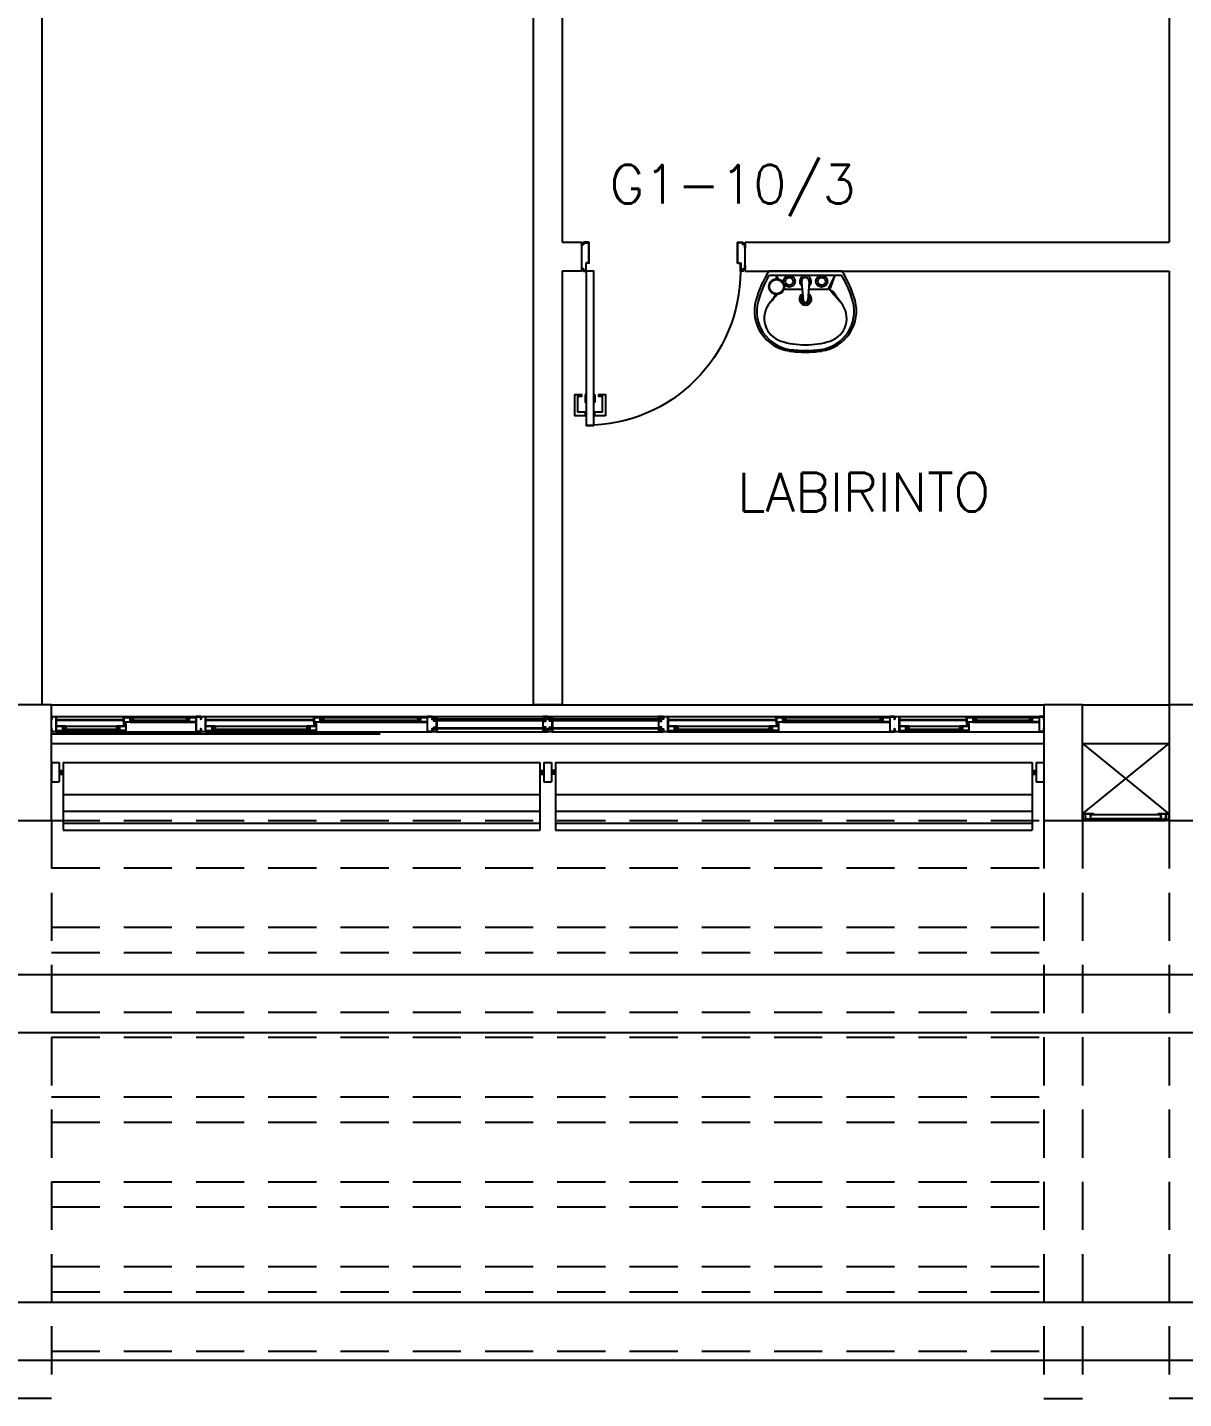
# Model space of a CAD drawing. Header units: millimetres. Extents: x 2801 to 3319, y 1187 to 1422.
# Drawn here: x 3052.25 to 3058.25, y 1310.75 to 1317.86 of the extents above; entities that cross this region are included whole.
import ezdxf

# ---------------------------------------------------------------- set-up
doc = ezdxf.new("R2010")
doc.units = ezdxf.units.MM
doc.linetypes.add('HIDDEN', pattern=[0.375, 0.25, -0.125])
for name, color, linetype in [('AR- ALV1', 235, 'Continuous'), ('AR-ALV', 2, 'Continuous'), ('AR-BRISES', 1, 'Continuous'), ('AR-CALÇADA', 1, 'Continuous'), ('AR-ESQ', 1, 'Continuous'), ('AR-ESTC', 3, 'Continuous'), ('AR-LOUÇAS', 1, 'Continuous'), ('AR-PEITORIL', 1, 'Continuous'), ('AR-PERGOLAPROJ', 1, 'HIDDEN'), ('ar-podotactil', 1, 'Continuous'), ('AR-PORTA', 1, 'Continuous'), ('AR-SHAFT', 1, 'Continuous'), ('BR-LINHAS', 1, 'Continuous'), ('BR-MONTANTE', 242, 'Continuous'), ('BR-PAINEL', 1, 'Continuous'), ('BR-SUPORTE', 1, 'Continuous'), ('DT-ESQ-BAGUETE-C', 2, 'Continuous'), ('DT-ESQ-BAGUETE-V', 1, 'Continuous'), ('DT-ESQ-CHAPA DOBRADA-V', 1, 'Continuous'), ('DT-ESQ-MARCO-V', 1, 'Continuous'), ('DT-ESQ-PERFIL CADEIRA-C', 2, 'Continuous'), ('DT-ESQ-PERFIL CADEIRA-V', 1, 'Continuous'), ('DT-ESQ-PERFIL U SIMPLES-C', 2, 'Continuous'), ('DT-ESQ-PERFIL U-C', 2, 'Continuous'), ('DT-ESQ-PERFIL U-V', 1, 'Continuous'), ('DT-ESQ-VENEZIANA-C', 2, 'Continuous'), ('DT-ESQ-VENEZIANA-V', 2, 'Continuous'), ('DT-ESQ-VIDRO-C', 2, 'Continuous'), ('DT-ESQ-VIDRO-V', 2, 'Continuous'), ('ENDEREÇO', 2, 'Continuous'), ('maçaneta', 1, 'Continuous'), ('mov', 1, 'Continuous'), ('PG-PROJ', 1, 'HIDDEN'), ('PM-PERFIL U-C', 2, 'Continuous'), ('pm1', 2, 'Continuous'), ('TEXTO', 2, 'Continuous'), ('WC1', 1, 'Continuous'), ('WC2', 1, 'Continuous'), ('WC3', 1, 'Continuous')]:
    doc.layers.add(name, color=color, linetype=linetype)
doc.styles.add('UNB-100', font='simplex.shx', dxfattribs={"height": 0.2})
doc.styles.add('UNB1-100', font='simplex.shx', dxfattribs={"height": 0.2})

# ---------------------------------------------------------------- blocks, each defined once
blk = doc.blocks.new('LVTR-01P')
at = {"layer": 'WC1'}
for centre, radius, start, end in [((0.2424, -0.2861), 0.5176, 146.45009, 164.88853), ((-0.2424, -0.2861), 0.5176, 15.11147, 33.54991), ((-0.0544, -0.2059), 0.2102, 164.88853, 261.87462), ((0.0544, -0.2059), 0.2102, 278.12538, 15.11147), ((0, 0.175), 0.595, 261.87462, 270), ((0, 0.175), 0.595, 270, 278.12538)]:
    blk.add_arc(centre, radius, start, end, dxfattribs=at)
at = {"layer": 'WC2'}
for p, q in [((0.189, 0), (-0.189, 0)), ((-0.1869, -0.02), (0.1869, -0.02)), ((-0.0199, -0.0561), (-0.0119, -0.1511)), ((0.0195, -0.0561), (0.0115, -0.1511)), ((-0.112, -0.0924), (-0.0168, -0.0924)), ((0.0165, -0.0924), (0.1161, -0.0924))]:
    blk.add_line(p, q, dxfattribs=at)
for centre, radius in [((-0.15, -0.08), 0.04), ((-0.084, -0.0525), 0.02), ((0.084, -0.0525), 0.02)]:
    blk.add_circle(centre, radius, dxfattribs=at)
for centre, radius, start, end in [((-0.0002, -0.0527), 0.02, 350.37518, 189.62482), ((4.9199, -4.5336), 6.7189, 138.93408, 139.44029), ((0.1161, -0.105), 0.0126, 41.32768, 90), ((-4.9199, -4.5336), 6.7189, 40.55971, 41.32768), ((-0.0909, -0.2449), 0.1233, 139.44029, 252.413), ((-0.0002, -0.1501), 0.0118, 184.81241, 355.18759), ((0.0909, -0.2449), 0.1233, 287.587, 40.55971), ((0, 0.042), 0.4242, 252.413, 270), ((0, 0.042), 0.4242, 270, 287.587)]:
    blk.add_arc(centre, radius, start, end, dxfattribs=at)
at = {"layer": 'WC3'}
for p, q in [((-0.152, -0.02), (-0.152, -0.0401)), ((-0.148, -0.02), (-0.148, -0.0401)), ((-0.148, -0.0276), (-0.1415, -0.0409)), ((-0.148, -0.0335), (-0.1456, -0.0402)), ((0.1518, -0.02), (0.1161, -0.0924)), ((0.1528, -0.02), (0.1256, -0.0967))]:
    blk.add_line(p, q, dxfattribs=at)
for centre, radius in [((-0.15, -0.08), 0.037), ((-0.084, -0.0525), 0.03), ((0.084, -0.0525), 0.03)]:
    blk.add_circle(centre, radius, dxfattribs=at)
for centre, radius, start, end in [((0.2424, -0.2861), 0.505, 148.20722, 165.28172), ((0, -0.0525), 0.03, 308.80431, 231.19569), ((-0.2424, -0.2861), 0.505, 14.71828, 31.79278), ((5.2813, -4.0721), 6.7189, 143.96959, 144.44029), ((0, -0.1449), 0.0315, 117.94879, 62.76724), ((0, -0.1449), 0.021, 130.92554, 50.29094), ((0.1319, -0.1152), 0.0137, 36.16525, 98.27106), ((-5.2813, -4.0721), 6.7189, 35.55971, 36.16525), ((-0.0531, -0.2084), 0.1995, 165.28172, 262.11494), ((0.0531, -0.2084), 0.1995, 277.88506, 14.71828), ((0, 0.175), 0.5866, 262.11494, 270), ((0, 0.175), 0.5866, 270, 277.88506)]:
    blk.add_arc(centre, radius, start, end, dxfattribs=at)
blk = doc.blocks.new('EF31-P')
at = {"layer": 'DT-ESQ-BAGUETE-C', "ltscale": 0.1}
for points in [[(0.4225, -0.08), (0.409, -0.08), (0.409, -0.0785), (0.422, -0.0785, 0.414214), (0.4225, -0.078), (0.4225, -0.067, 0.414214), (0.422, -0.0665), (0.409, -0.0665), (0.409, -0.065), (0.4225, -0.065, -0.414214), (0.424, -0.0665), (0.424, -0.0785, -0.414214)], [(0.7015, -0.08), (0.715, -0.08), (0.715, -0.0785), (0.702, -0.0785, -0.414214), (0.7015, -0.078), (0.7015, -0.067, -0.414214), (0.702, -0.0665), (0.715, -0.0665), (0.715, -0.065), (0.7015, -0.065, 0.414214), (0.7, -0.0665), (0.7, -0.0785, 0.414214)], [(1.41, -0.08), (1.3965, -0.08), (1.3965, -0.0785), (1.4095, -0.0785, 0.414214), (1.41, -0.078), (1.41, -0.067, 0.414214), (1.4095, -0.0665), (1.3965, -0.0665), (1.3965, -0.065), (1.41, -0.065, -0.414214), (1.4115, -0.0665), (1.4115, -0.0785, -0.414214)], [(1.9015, -0.08), (1.915, -0.08), (1.915, -0.0785), (1.902, -0.0785, -0.414214), (1.9015, -0.078), (1.9015, -0.067, -0.414214), (1.902, -0.0665), (1.915, -0.0665), (1.915, -0.065), (1.9015, -0.065, 0.414214), (1.9, -0.0665), (1.9, -0.0785, 0.414214)], [(3.81, -0.08), (3.7965, -0.08), (3.7965, -0.0785), (3.8095, -0.0785, 0.414214), (3.81, -0.078), (3.81, -0.067, 0.414214), (3.8095, -0.0665), (3.7965, -0.0665), (3.7965, -0.065), (3.81, -0.065, -0.414214), (3.8115, -0.0665), (3.8115, -0.0785, -0.414214)], [(4.3015, -0.08), (4.315, -0.08), (4.315, -0.0785), (4.302, -0.0785, -0.414214), (4.3015, -0.078), (4.3015, -0.067, -0.414214), (4.302, -0.0665), (4.315, -0.0665), (4.315, -0.065), (4.3015, -0.065, 0.414214), (4.3, -0.0665), (4.3, -0.0785, 0.414214)], [(4.7975, -0.08), (4.784, -0.08), (4.784, -0.0785), (4.797, -0.0785, 0.414214), (4.7975, -0.078), (4.7975, -0.067, 0.414214), (4.797, -0.0665), (4.784, -0.0665), (4.784, -0.065), (4.7975, -0.065, -0.414214), (4.799, -0.0665), (4.799, -0.0785, -0.414214)], [(5.0765, -0.08), (5.09, -0.08), (5.09, -0.0785), (5.077, -0.0785, -0.414214), (5.0765, -0.078), (5.0765, -0.067, -0.414214), (5.077, -0.0665), (5.09, -0.0665), (5.09, -0.065), (5.0765, -0.065, 0.414214), (5.075, -0.0665), (5.075, -0.0785, 0.414214)], [(0.0735, -0.125), (0.06, -0.125), (0.06, -0.1235), (0.073, -0.1235, 0.414214), (0.0735, -0.123), (0.0735, -0.112, 0.414214), (0.073, -0.1115), (0.06, -0.1115), (0.06, -0.11), (0.0735, -0.11, -0.414214), (0.075, -0.1115), (0.075, -0.1235, -0.414214)], [(0.339, -0.125), (0.3525, -0.125), (0.3525, -0.1235), (0.3395, -0.1235, -0.414214), (0.339, -0.123), (0.339, -0.112, -0.414214), (0.3395, -0.1115), (0.3525, -0.1115), (0.3525, -0.11), (0.339, -0.11, 0.414214), (0.3375, -0.1115), (0.3375, -0.1235, 0.414214)], [(0.8485, -0.125), (0.835, -0.125), (0.835, -0.1235), (0.848, -0.1235, 0.414214), (0.8485, -0.123), (0.8485, -0.112, 0.414214), (0.848, -0.1115), (0.835, -0.1115), (0.835, -0.11), (0.8485, -0.11, -0.414214), (0.85, -0.1115), (0.85, -0.1235, -0.414214)], [(1.3265, -0.125), (1.34, -0.125), (1.34, -0.1235), (1.327, -0.1235, -0.414214), (1.3265, -0.123), (1.3265, -0.112, -0.414214), (1.327, -0.1115), (1.34, -0.1115), (1.34, -0.11), (1.3265, -0.11, 0.414214), (1.325, -0.1115), (1.325, -0.1235, 0.414214)], [(3.2485, -0.125), (3.235, -0.125), (3.235, -0.1235), (3.248, -0.1235, 0.414214), (3.2485, -0.123), (3.2485, -0.112, 0.414214), (3.248, -0.1115), (3.235, -0.1115), (3.235, -0.11), (3.2485, -0.11, -0.414214), (3.25, -0.1115), (3.25, -0.1235, -0.414214)], [(3.7265, -0.125), (3.74, -0.125), (3.74, -0.1235), (3.727, -0.1235, -0.414214), (3.7265, -0.123), (3.7265, -0.112, -0.414214), (3.727, -0.1115), (3.74, -0.1115), (3.74, -0.11), (3.7265, -0.11, 0.414214), (3.725, -0.1115), (3.725, -0.1235, 0.414214)], [(4.4485, -0.125), (4.435, -0.125), (4.435, -0.1235), (4.448, -0.1235, 0.414214), (4.4485, -0.123), (4.4485, -0.112, 0.414214), (4.448, -0.1115), (4.435, -0.1115), (4.435, -0.11), (4.4485, -0.11, -0.414214), (4.45, -0.1115), (4.45, -0.1235, -0.414214)], [(4.714, -0.125), (4.7275, -0.125), (4.7275, -0.1235), (4.7145, -0.1235, -0.414214), (4.714, -0.123), (4.714, -0.112, -0.414214), (4.7145, -0.1115), (4.7275, -0.1115), (4.7275, -0.11), (4.714, -0.11, 0.414214), (4.7125, -0.1115), (4.7125, -0.1235, 0.414214)]]:
    blk.add_lwpolyline(points, format="xyb", close=True, dxfattribs=at)
at = {"layer": 'DT-ESQ-BAGUETE-V', "ltscale": 0.1}
for p, q in [((0.4225, -0.065), (0.7015, -0.065)), ((1.41, -0.065), (1.9015, -0.065)), ((3.81, -0.065), (4.3015, -0.065)), ((4.7975, -0.065), (5.0765, -0.065)), ((0.0735, -0.11), (0.339, -0.11)), ((0.8485, -0.11), (1.3265, -0.11)), ((3.2485, -0.11), (3.7265, -0.11)), ((4.4485, -0.11), (4.714, -0.11))]:
    blk.add_line(p, q, dxfattribs=at)
at = {"layer": 'DT-ESQ-CHAPA DOBRADA-V', "ltscale": 0.1}
for p, q in [((0.025, -0.077), (0.374, -0.077)), ((0.025, -0.08), (0.374, -0.08)), ((0.8, -0.077), (1.3615, -0.077)), ((0.8, -0.08), (1.3615, -0.08)), ((3.2, -0.077), (3.7615, -0.077)), ((3.2, -0.08), (3.7615, -0.08)), ((4.4, -0.077), (4.749, -0.077)), ((4.4, -0.08), (4.749, -0.08))]:
    blk.add_line(p, q, dxfattribs=at)
at = {"layer": 'DT-ESQ-MARCO-V', "ltscale": 0.1}
for p, q in [((1.9985, -0.06), (2.5515, -0.06)), ((2.5985, -0.06), (3.1515, -0.06)), ((1.9985, -0.14), (2.5515, -0.14)), ((2.5985, -0.14), (3.1515, -0.14))]:
    blk.add_line(p, q, dxfattribs=at)
at = {"layer": 'DT-ESQ-PERFIL CADEIRA-C', "ltscale": 0.1}
for p, q in [((0.025, -0.1335), (0.0735, -0.1335)), ((0.3855, -0.1335), (0.339, -0.1335)), ((0.376, -0.0885), (0.4225, -0.0885)), ((0.75, -0.0885), (0.7015, -0.0885)), ((0.8, -0.1335), (0.8485, -0.1335)), ((1.373, -0.1335), (1.3265, -0.1335)), ((1.3635, -0.0885), (1.41, -0.0885)), ((1.95, -0.0885), (1.9015, -0.0885)), ((3.2, -0.1335), (3.2485, -0.1335)), ((3.773, -0.1335), (3.7265, -0.1335)), ((3.7635, -0.0885), (3.81, -0.0885)), ((4.35, -0.0885), (4.3015, -0.0885)), ((4.4, -0.1335), (4.4485, -0.1335)), ((4.7605, -0.1335), (4.714, -0.1335)), ((4.751, -0.0885), (4.7975, -0.0885)), ((5.125, -0.0885), (5.0765, -0.0885))]:
    blk.add_line(p, q, dxfattribs=at)
for points in [[(0.4225, -0.087, -1), (0.4225, -0.09), (0.376, -0.09, -0.414214), (0.374, -0.088), (0.374, -0.067, -0.414214), (0.376, -0.065), (0.4075, -0.065, -0.414214), (0.409, -0.0665), (0.409, -0.087)], [(0.409, -0.0885, -0.198913), (0.4079, -0.0881, -0.198913), (0.4075, -0.087), (0.4075, -0.067, 0.414214), (0.407, -0.0665), (0.376, -0.0665, 0.414214), (0.3755, -0.067), (0.3755, -0.088, 0.414214), (0.376, -0.0885)], [(0.7015, -0.09), (0.75, -0.09), (0.75, -0.0885), (0.715, -0.0885, 0.198912), (0.7161, -0.0881, 0.198913), (0.7165, -0.087), (0.7165, -0.067, -0.414214), (0.717, -0.0665), (0.75, -0.0665), (0.75, -0.065), (0.7165, -0.065, 0.414214), (0.715, -0.0665), (0.715, -0.0785), (0.715, -0.08), (0.715, -0.087), (0.7015, -0.087, 1)], [(1.41, -0.087, -1), (1.41, -0.09), (1.3635, -0.09, -0.414214), (1.3615, -0.088), (1.3615, -0.067, -0.414214), (1.3635, -0.065), (1.395, -0.065, -0.414214), (1.3965, -0.0665), (1.3965, -0.087)], [(1.3965, -0.0885, -0.198913), (1.3954, -0.0881, -0.198913), (1.395, -0.087), (1.395, -0.067, 0.414214), (1.3945, -0.0665), (1.3635, -0.0665, 0.414214), (1.363, -0.067), (1.363, -0.088, 0.414214), (1.3635, -0.0885)], [(1.9015, -0.09), (1.95, -0.09), (1.95, -0.0885), (1.915, -0.0885, 0.198912), (1.9161, -0.0881, 0.198913), (1.9165, -0.087), (1.9165, -0.067, -0.414214), (1.917, -0.0665), (1.95, -0.0665), (1.95, -0.065), (1.9165, -0.065, 0.414214), (1.915, -0.0665), (1.915, -0.0785), (1.915, -0.08), (1.915, -0.087), (1.9015, -0.087, 1)], [(3.81, -0.087, -1), (3.81, -0.09), (3.7635, -0.09, -0.414214), (3.7615, -0.088), (3.7615, -0.067, -0.414214), (3.7635, -0.065), (3.795, -0.065, -0.414214), (3.7965, -0.0665), (3.7965, -0.087)], [(3.7965, -0.0885, -0.198913), (3.7954, -0.0881, -0.198913), (3.795, -0.087), (3.795, -0.067, 0.414214), (3.7945, -0.0665), (3.7635, -0.0665, 0.414214), (3.763, -0.067), (3.763, -0.088, 0.414214), (3.7635, -0.0885)], [(4.3015, -0.09), (4.35, -0.09), (4.35, -0.0885), (4.315, -0.0885, 0.198912), (4.3161, -0.0881, 0.198913), (4.3165, -0.087), (4.3165, -0.067, -0.414214), (4.317, -0.0665), (4.35, -0.0665), (4.35, -0.065), (4.3165, -0.065, 0.414214), (4.315, -0.0665), (4.315, -0.0785), (4.315, -0.08), (4.315, -0.087), (4.3015, -0.087, 1)], [(4.7975, -0.087, -1), (4.7975, -0.09), (4.751, -0.09, -0.414214), (4.749, -0.088), (4.749, -0.067, -0.414214), (4.751, -0.065), (4.7825, -0.065, -0.414214), (4.784, -0.0665), (4.784, -0.087)], [(4.784, -0.0885, -0.198913), (4.7829, -0.0881, -0.198913), (4.7825, -0.087), (4.7825, -0.067, 0.414214), (4.782, -0.0665), (4.751, -0.0665, 0.414214), (4.7505, -0.067), (4.7505, -0.088, 0.414214), (4.751, -0.0885)], [(5.0765, -0.09), (5.125, -0.09), (5.125, -0.0885), (5.09, -0.0885, 0.198912), (5.0911, -0.0881, 0.198913), (5.0915, -0.087), (5.0915, -0.067, -0.414214), (5.092, -0.0665), (5.125, -0.0665), (5.125, -0.065), (5.0915, -0.065, 0.414214), (5.09, -0.0665), (5.09, -0.0785), (5.09, -0.08), (5.09, -0.087), (5.0765, -0.087, 1)], [(0.0735, -0.135), (0.025, -0.135), (0.025, -0.1335), (0.06, -0.1335, -0.198912), (0.0589, -0.1331, -0.198913), (0.0585, -0.132), (0.0585, -0.112, 0.414214), (0.058, -0.1115), (0.025, -0.1115), (0.025, -0.11), (0.0585, -0.11, -0.414214), (0.06, -0.1115), (0.06, -0.1235), (0.06, -0.125), (0.06, -0.132), (0.0735, -0.132, -1)], [(0.339, -0.132, 1), (0.339, -0.135), (0.3855, -0.135, 0.414214), (0.3875, -0.133), (0.3875, -0.112, 0.414214), (0.3855, -0.11), (0.354, -0.11, 0.414214), (0.3525, -0.1115), (0.3525, -0.132)], [(0.3525, -0.1335, 0.198913), (0.3536, -0.1331, 0.198913), (0.354, -0.132), (0.354, -0.112, -0.414214), (0.3545, -0.1115), (0.3855, -0.1115, -0.414214), (0.386, -0.112), (0.386, -0.133, -0.414214), (0.3855, -0.1335)], [(0.8485, -0.135), (0.8, -0.135), (0.8, -0.1335), (0.835, -0.1335, -0.198912), (0.8339, -0.1331, -0.198913), (0.8335, -0.132), (0.8335, -0.112, 0.414214), (0.833, -0.1115), (0.8, -0.1115), (0.8, -0.11), (0.8335, -0.11, -0.414214), (0.835, -0.1115), (0.835, -0.1235), (0.835, -0.125), (0.835, -0.132), (0.8485, -0.132, -1)], [(1.3265, -0.132, 1), (1.3265, -0.135), (1.373, -0.135, 0.414214), (1.375, -0.133), (1.375, -0.112, 0.414214), (1.373, -0.11), (1.3415, -0.11, 0.414214), (1.34, -0.1115), (1.34, -0.132)], [(1.34, -0.1335, 0.198913), (1.3411, -0.1331, 0.198913), (1.3415, -0.132), (1.3415, -0.112, -0.414214), (1.342, -0.1115), (1.373, -0.1115, -0.414214), (1.3735, -0.112), (1.3735, -0.133, -0.414214), (1.373, -0.1335)], [(3.2485, -0.135), (3.2, -0.135), (3.2, -0.1335), (3.235, -0.1335, -0.198912), (3.2339, -0.1331, -0.198913), (3.2335, -0.132), (3.2335, -0.112, 0.414214), (3.233, -0.1115), (3.2, -0.1115), (3.2, -0.11), (3.2335, -0.11, -0.414214), (3.235, -0.1115), (3.235, -0.1235), (3.235, -0.125), (3.235, -0.132), (3.2485, -0.132, -1)], [(3.7265, -0.132, 1), (3.7265, -0.135), (3.773, -0.135, 0.414214), (3.775, -0.133), (3.775, -0.112, 0.414214), (3.773, -0.11), (3.7415, -0.11, 0.414214), (3.74, -0.1115), (3.74, -0.132)], [(3.74, -0.1335, 0.198913), (3.7411, -0.1331, 0.198913), (3.7415, -0.132), (3.7415, -0.112, -0.414214), (3.742, -0.1115), (3.773, -0.1115, -0.414214), (3.7735, -0.112), (3.7735, -0.133, -0.414214), (3.773, -0.1335)], [(4.4485, -0.135), (4.4, -0.135), (4.4, -0.1335), (4.435, -0.1335, -0.198912), (4.4339, -0.1331, -0.198913), (4.4335, -0.132), (4.4335, -0.112, 0.414214), (4.433, -0.1115), (4.4, -0.1115), (4.4, -0.11), (4.4335, -0.11, -0.414214), (4.435, -0.1115), (4.435, -0.1235), (4.435, -0.125), (4.435, -0.132), (4.4485, -0.132, -1)], [(4.714, -0.132, 1), (4.714, -0.135), (4.7605, -0.135, 0.414214), (4.7625, -0.133), (4.7625, -0.112, 0.414214), (4.7605, -0.11), (4.729, -0.11, 0.414214), (4.7275, -0.1115), (4.7275, -0.132)], [(4.7275, -0.1335, 0.198913), (4.7286, -0.1331, 0.198913), (4.729, -0.132), (4.729, -0.112, -0.414214), (4.7295, -0.1115), (4.7605, -0.1115, -0.414214), (4.761, -0.112), (4.761, -0.133, -0.414214), (4.7605, -0.1335)]]:
    blk.add_lwpolyline(points, format="xyb", close=True, dxfattribs=at)
at = {"layer": 'DT-ESQ-PERFIL CADEIRA-V', "ltscale": 0.1}
for p, q in [((0.0735, -0.135), (0.339, -0.135)), ((0.4075, -0.09), (0.7015, -0.09)), ((0.8485, -0.135), (1.3265, -0.135)), ((1.395, -0.09), (1.9015, -0.09)), ((3.2485, -0.135), (3.7265, -0.135)), ((3.795, -0.09), (4.3015, -0.09)), ((4.4485, -0.135), (4.714, -0.135)), ((4.7825, -0.09), (5.0765, -0.09))]:
    blk.add_line(p, q, dxfattribs=at)
at = {"layer": 'DT-ESQ-PERFIL U SIMPLES-C', "ltscale": 0.1}
for points in [[(0.376, -0.102), (0.384, -0.102), (0.384, -0.1005), (0.376, -0.1005, -0.414214), (0.3755, -0.1), (0.3755, -0.092, -0.414214), (0.376, -0.0915), (0.384, -0.0915), (0.384, -0.09), (0.376, -0.09, 0.414214), (0.374, -0.092), (0.374, -0.1, 0.414214)], [(0.3855, -0.098), (0.3775, -0.098), (0.3775, -0.0995), (0.3855, -0.0995, -0.414214), (0.386, -0.1), (0.386, -0.108, -0.414214), (0.3855, -0.1085), (0.3775, -0.1085), (0.3775, -0.11), (0.3855, -0.11, 0.414214), (0.3875, -0.108), (0.3875, -0.1, 0.414214)], [(1.3635, -0.102), (1.3715, -0.102), (1.3715, -0.1005), (1.3635, -0.1005, -0.414214), (1.363, -0.1), (1.363, -0.092, -0.414214), (1.3635, -0.0915), (1.3715, -0.0915), (1.3715, -0.09), (1.3635, -0.09, 0.414214), (1.3615, -0.092), (1.3615, -0.1, 0.414214)], [(1.373, -0.098), (1.365, -0.098), (1.365, -0.0995), (1.373, -0.0995, -0.414214), (1.3735, -0.1), (1.3735, -0.108, -0.414214), (1.373, -0.1085), (1.365, -0.1085), (1.365, -0.11), (1.373, -0.11, 0.414214), (1.375, -0.108), (1.375, -0.1, 0.414214)], [(3.7635, -0.102), (3.7715, -0.102), (3.7715, -0.1005), (3.7635, -0.1005, -0.414214), (3.763, -0.1), (3.763, -0.092, -0.414214), (3.7635, -0.0915), (3.7715, -0.0915), (3.7715, -0.09), (3.7635, -0.09, 0.414214), (3.7615, -0.092), (3.7615, -0.1, 0.414214)], [(3.773, -0.098), (3.765, -0.098), (3.765, -0.0995), (3.773, -0.0995, -0.414214), (3.7735, -0.1), (3.7735, -0.108, -0.414214), (3.773, -0.1085), (3.765, -0.1085), (3.765, -0.11), (3.773, -0.11, 0.414214), (3.775, -0.108), (3.775, -0.1, 0.414214)], [(4.751, -0.102), (4.759, -0.102), (4.759, -0.1005), (4.751, -0.1005, -0.414214), (4.7505, -0.1), (4.7505, -0.092, -0.414214), (4.751, -0.0915), (4.759, -0.0915), (4.759, -0.09), (4.751, -0.09, 0.414214), (4.749, -0.092), (4.749, -0.1, 0.414214)], [(4.7605, -0.098), (4.7525, -0.098), (4.7525, -0.0995), (4.7605, -0.0995, -0.414214), (4.761, -0.1), (4.761, -0.108, -0.414214), (4.7605, -0.1085), (4.7525, -0.1085), (4.7525, -0.11), (4.7605, -0.11, 0.414214), (4.7625, -0.108), (4.7625, -0.1, 0.414214)]]:
    blk.add_lwpolyline(points, format="xyb", close=True, dxfattribs=at)
at = {"layer": 'DT-ESQ-PERFIL U-C', "ltscale": 0.1}
for points in [[(0, -0.0615, -0.414214), (0.0015, -0.06), (0.0235, -0.06, -0.414214), (0.025, -0.0615), (0.025, -0.1385, -0.414214), (0.0235, -0.14), (0.0015, -0.14, -0.414214), (0, -0.1385), (0, -0.125), (0.0015, -0.125), (0.0015, -0.138, 0.414214), (0.002, -0.1385), (0.023, -0.1385, 0.414214), (0.0235, -0.138), (0.0235, -0.062, 0.414214), (0.023, -0.0615), (0.002, -0.0615, 0.414214), (0.0015, -0.062), (0.0015, -0.075), (0, -0.075)], [(0.775, -0.0615, 0.414214), (0.7735, -0.06), (0.7515, -0.06, 0.414214), (0.75, -0.0615), (0.75, -0.1385, 0.414214), (0.7515, -0.14), (0.7735, -0.14, 0.414214), (0.775, -0.1385), (0.775, -0.125), (0.7735, -0.125), (0.7735, -0.138, -0.414214), (0.773, -0.1385), (0.752, -0.1385, -0.414214), (0.7515, -0.138), (0.7515, -0.062, -0.414214), (0.752, -0.0615), (0.773, -0.0615, -0.414214), (0.7735, -0.062), (0.7735, -0.075), (0.775, -0.075)], [(0.775, -0.0615, -0.414214), (0.7765, -0.06), (0.7985, -0.06, -0.414214), (0.8, -0.0615), (0.8, -0.1385, -0.414214), (0.7985, -0.14), (0.7765, -0.14, -0.414214), (0.775, -0.1385), (0.775, -0.125), (0.7765, -0.125), (0.7765, -0.138, 0.414214), (0.777, -0.1385), (0.798, -0.1385, 0.414214), (0.7985, -0.138), (0.7985, -0.062, 0.414214), (0.798, -0.0615), (0.777, -0.0615, 0.414214), (0.7765, -0.062), (0.7765, -0.075), (0.775, -0.075)], [(1.975, -0.0615, 0.414214), (1.9735, -0.06), (1.9515, -0.06, 0.414214), (1.95, -0.0615), (1.95, -0.1385, 0.414214), (1.9515, -0.14), (1.9735, -0.14, 0.414214), (1.975, -0.1385), (1.975, -0.125), (1.9735, -0.125), (1.9735, -0.138, -0.414214), (1.973, -0.1385), (1.952, -0.1385, -0.414214), (1.9515, -0.138), (1.9515, -0.062, -0.414214), (1.952, -0.0615), (1.973, -0.0615, -0.414214), (1.9735, -0.062), (1.9735, -0.075), (1.975, -0.075)], [(2, -0.1285), (2, -0.1385, -0.414214), (1.9985, -0.14), (1.9765, -0.14, -0.414214), (1.975, -0.1385), (1.975, -0.125), (1.9765, -0.125), (1.9765, -0.138, 0.414214), (1.977, -0.1385), (1.998, -0.1385, 0.414214), (1.9985, -0.138), (1.9985, -0.1285), (1.9855, -0.1285, -0.414214), (1.984, -0.127), (1.984, -0.117, -0.414214), (1.9855, -0.1155), (1.9985, -0.1155), (1.9985, -0.0845), (1.9855, -0.0845, -0.414214), (1.984, -0.083), (1.984, -0.073, -0.414214), (1.9855, -0.0715), (1.9985, -0.0715), (1.9985, -0.062, 0.414214), (1.998, -0.0615), (1.977, -0.0615, 0.414214), (1.9765, -0.062), (1.9765, -0.075), (1.975, -0.075), (1.975, -0.0615, -0.414214), (1.9765, -0.06), (1.9985, -0.06, -0.414214), (2, -0.0615), (2, -0.0715, -0.414214), (1.9985, -0.073), (1.9855, -0.073), (1.9855, -0.083), (1.9985, -0.083), (1.9985, -0.083, -0.414214), (2, -0.0845), (2, -0.1155, -0.414214), (1.9985, -0.117), (1.9985, -0.117), (1.9855, -0.117), (1.9855, -0.127), (1.9985, -0.127, -0.414214)], [(2.55, -0.1285), (2.55, -0.1385, 0.414214), (2.5515, -0.14), (2.5735, -0.14, 0.414214), (2.575, -0.1385), (2.575, -0.125), (2.5735, -0.125), (2.5735, -0.138, -0.414214), (2.573, -0.1385), (2.552, -0.1385, -0.414214), (2.5515, -0.138), (2.5515, -0.1285), (2.5645, -0.1285, 0.414214), (2.566, -0.127), (2.566, -0.117, 0.414214), (2.5645, -0.1155), (2.5515, -0.1155), (2.5515, -0.0845), (2.5645, -0.0845, 0.414214), (2.566, -0.083), (2.566, -0.073, 0.414214), (2.5645, -0.0715), (2.5515, -0.0715), (2.5515, -0.062, -0.414214), (2.552, -0.0615), (2.573, -0.0615, -0.414214), (2.5735, -0.062), (2.5735, -0.075), (2.575, -0.075), (2.575, -0.0615, 0.414214), (2.5735, -0.06), (2.5515, -0.06, 0.414214), (2.55, -0.0615), (2.55, -0.0715, 0.414214), (2.5515, -0.073), (2.5645, -0.073), (2.5645, -0.083), (2.5515, -0.083), (2.5515, -0.083, 0.414214), (2.55, -0.0845), (2.55, -0.1155, 0.414214), (2.5515, -0.117), (2.5515, -0.117), (2.5645, -0.117), (2.5645, -0.127), (2.5515, -0.127, 0.414214)], [(2.6, -0.1285), (2.6, -0.1385, -0.414214), (2.5985, -0.14), (2.5765, -0.14, -0.414214), (2.575, -0.1385), (2.575, -0.125), (2.5765, -0.125), (2.5765, -0.138, 0.414214), (2.577, -0.1385), (2.598, -0.1385, 0.414214), (2.5985, -0.138), (2.5985, -0.1285), (2.5855, -0.1285, -0.414214), (2.584, -0.127), (2.584, -0.117, -0.414214), (2.5855, -0.1155), (2.5985, -0.1155), (2.5985, -0.0845), (2.5855, -0.0845, -0.414214), (2.584, -0.083), (2.584, -0.073, -0.414214), (2.5855, -0.0715), (2.5985, -0.0715), (2.5985, -0.062, 0.414214), (2.598, -0.0615), (2.577, -0.0615, 0.414214), (2.5765, -0.062), (2.5765, -0.075), (2.575, -0.075), (2.575, -0.0615, -0.414214), (2.5765, -0.06), (2.5985, -0.06, -0.414214), (2.6, -0.0615), (2.6, -0.0715, -0.414214), (2.5985, -0.073), (2.5855, -0.073), (2.5855, -0.083), (2.5985, -0.083), (2.5985, -0.083, -0.414214), (2.6, -0.0845), (2.6, -0.1155, -0.414214), (2.5985, -0.117), (2.5985, -0.117), (2.5855, -0.117), (2.5855, -0.127), (2.5985, -0.127, -0.414214)], [(3.15, -0.1285), (3.15, -0.1385, 0.414214), (3.1515, -0.14), (3.1735, -0.14, 0.414214), (3.175, -0.1385), (3.175, -0.125), (3.1735, -0.125), (3.1735, -0.138, -0.414214), (3.173, -0.1385), (3.152, -0.1385, -0.414214), (3.1515, -0.138), (3.1515, -0.1285), (3.1645, -0.1285, 0.414214), (3.166, -0.127), (3.166, -0.117, 0.414214), (3.1645, -0.1155), (3.1515, -0.1155), (3.1515, -0.0845), (3.1645, -0.0845, 0.414214), (3.166, -0.083), (3.166, -0.073, 0.414214), (3.1645, -0.0715), (3.1515, -0.0715), (3.1515, -0.062, -0.414214), (3.152, -0.0615), (3.173, -0.0615, -0.414214), (3.1735, -0.062), (3.1735, -0.075), (3.175, -0.075), (3.175, -0.0615, 0.414214), (3.1735, -0.06), (3.1515, -0.06, 0.414214), (3.15, -0.0615), (3.15, -0.0715, 0.414214), (3.1515, -0.073), (3.1645, -0.073), (3.1645, -0.083), (3.1515, -0.083), (3.1515, -0.083, 0.414214), (3.15, -0.0845), (3.15, -0.1155, 0.414214), (3.1515, -0.117), (3.1515, -0.117), (3.1645, -0.117), (3.1645, -0.127), (3.1515, -0.127, 0.414214)], [(3.175, -0.0615, -0.414214), (3.1765, -0.06), (3.1985, -0.06, -0.414214), (3.2, -0.0615), (3.2, -0.1385, -0.414214), (3.1985, -0.14), (3.1765, -0.14, -0.414214), (3.175, -0.1385), (3.175, -0.125), (3.1765, -0.125), (3.1765, -0.138, 0.414214), (3.177, -0.1385), (3.198, -0.1385, 0.414214), (3.1985, -0.138), (3.1985, -0.062, 0.414214), (3.198, -0.0615), (3.177, -0.0615, 0.414214), (3.1765, -0.062), (3.1765, -0.075), (3.175, -0.075)], [(4.375, -0.0615, 0.414214), (4.3735, -0.06), (4.3515, -0.06, 0.414214), (4.35, -0.0615), (4.35, -0.1385, 0.414214), (4.3515, -0.14), (4.3735, -0.14, 0.414214), (4.375, -0.1385), (4.375, -0.125), (4.3735, -0.125), (4.3735, -0.138, -0.414214), (4.373, -0.1385), (4.352, -0.1385, -0.414214), (4.3515, -0.138), (4.3515, -0.062, -0.414214), (4.352, -0.0615), (4.373, -0.0615, -0.414214), (4.3735, -0.062), (4.3735, -0.075), (4.375, -0.075)], [(4.375, -0.0615, -0.414214), (4.3765, -0.06), (4.3985, -0.06, -0.414214), (4.4, -0.0615), (4.4, -0.1385, -0.414214), (4.3985, -0.14), (4.3765, -0.14, -0.414214), (4.375, -0.1385), (4.375, -0.125), (4.3765, -0.125), (4.3765, -0.138, 0.414214), (4.377, -0.1385), (4.398, -0.1385, 0.414214), (4.3985, -0.138), (4.3985, -0.062, 0.414214), (4.398, -0.0615), (4.377, -0.0615, 0.414214), (4.3765, -0.062), (4.3765, -0.075), (4.375, -0.075)], [(5.15, -0.0615, 0.414214), (5.1485, -0.06), (5.1265, -0.06, 0.414214), (5.125, -0.0615), (5.125, -0.1385, 0.414214), (5.1265, -0.14), (5.1485, -0.14, 0.414214), (5.15, -0.1385), (5.15, -0.125), (5.1485, -0.125), (5.1485, -0.138, -0.414214), (5.148, -0.1385), (5.127, -0.1385, -0.414214), (5.1265, -0.138), (5.1265, -0.062, -0.414214), (5.127, -0.0615), (5.148, -0.0615, -0.414214), (5.1485, -0.062), (5.1485, -0.075), (5.15, -0.075)]]:
    blk.add_lwpolyline(points, format="xyb", close=True, dxfattribs=at)
at = {"layer": 'DT-ESQ-PERFIL U-V', "ltscale": 0.1}
for p, q in [((0.0235, -0.06), (0.7515, -0.06)), ((0.7985, -0.06), (1.9515, -0.06)), ((3.1985, -0.06), (4.3515, -0.06)), ((4.3985, -0.06), (5.1265, -0.06)), ((0.0235, -0.14), (0.7515, -0.14)), ((0.7985, -0.14), (1.9515, -0.14)), ((3.1985, -0.14), (4.3515, -0.14)), ((4.3985, -0.14), (5.1265, -0.14))]:
    blk.add_line(p, q, dxfattribs=at)
at = {"layer": 'DT-ESQ-VIDRO-C', "ltscale": 0.1}
for points in [[(0.063, -0.13), (0.063, -0.127), (0.3495, -0.127), (0.3495, -0.13)], [(0.7125, -0.085), (0.7125, -0.082), (0.4115, -0.082), (0.4115, -0.085)], [(0.838, -0.13), (0.838, -0.127), (1.337, -0.127), (1.337, -0.13)], [(1.9125, -0.085), (1.9125, -0.082), (1.399, -0.082), (1.399, -0.085)], [(2.5625, -0.081), (2.5625, -0.075), (1.9875, -0.075), (1.9875, -0.081)], [(3.1625, -0.081), (3.1625, -0.075), (2.5875, -0.075), (2.5875, -0.081)], [(3.238, -0.13), (3.238, -0.127), (3.737, -0.127), (3.737, -0.13)], [(4.3125, -0.085), (4.3125, -0.082), (3.799, -0.082), (3.799, -0.085)], [(4.438, -0.13), (4.438, -0.127), (4.7245, -0.127), (4.7245, -0.13)], [(5.0875, -0.085), (5.0875, -0.082), (4.7865, -0.082), (4.7865, -0.085)]]:
    blk.add_lwpolyline(points, close=True, dxfattribs=at)
at = {"layer": 'DT-ESQ-VIDRO-V', "ltscale": 0.1}
for points in [[(2.5625, -0.119), (2.5625, -0.125), (1.9875, -0.125), (1.9875, -0.119)], [(3.1625, -0.119), (3.1625, -0.125), (2.5875, -0.125), (2.5875, -0.119)]]:
    blk.add_lwpolyline(points, close=True, dxfattribs=at)
blk = doc.blocks.new('BR-MODULO1')
at = {"layer": 'BR-LINHAS'}
for p, q in [((0.06, -0.2648), (2.535, -0.2648)), ((2.615, -0.2648), (5.09, -0.2648)), ((0.06, -0.3524), (2.535, -0.3524)), ((2.615, -0.3524), (5.09, -0.3524)), ((0.06, -0.4147), (2.535, -0.4147)), ((2.615, -0.4147), (5.09, -0.4147))]:
    blk.add_line(p, q, dxfattribs=at)
at = {"layer": 'BR-MONTANTE'}
for p, q in [((0, -0.1), (0, -0.2)), ((0, -0.1), (0.04, -0.1)), ((0.04, -0.1), (0.04, -0.2)), ((2.5547, -0.1), (2.5947, -0.1)), ((2.5547, -0.1), (2.5547, -0.2)), ((2.5947, -0.1), (2.5947, -0.2)), ((5.11, -0.1), (5.11, -0.2)), ((5.11, -0.1), (5.15, -0.1)), ((5.15, -0.1), (5.15, -0.2)), ((0, -0.2), (0.04, -0.2)), ((2.5547, -0.2), (2.5947, -0.2)), ((5.11, -0.2), (5.15, -0.2))]:
    blk.add_line(p, q, dxfattribs=at)
at = {"layer": 'BR-PAINEL'}
for p, q in [((0.06, -0.1), (2.535, -0.1)), ((0.06, -0.1), (0.06, -0.45)), ((2.535, -0.1), (2.535, -0.45)), ((2.615, -0.1), (2.615, -0.45)), ((2.615, -0.1), (5.09, -0.1)), ((5.09, -0.1), (5.09, -0.45)), ((0.06, -0.45), (2.535, -0.45)), ((2.615, -0.45), (5.09, -0.45))]:
    blk.add_line(p, q, dxfattribs=at)
at = {"layer": 'BR-SUPORTE'}
for p, q in [((0.04, -0.14), (0.06, -0.14)), ((0.05, -0.14), (0.05, -0.16)), ((2.5347, -0.14), (2.5547, -0.14)), ((2.5447, -0.14), (2.5447, -0.16)), ((2.6147, -0.14), (2.5947, -0.14)), ((2.6047, -0.14), (2.6047, -0.16)), ((5.09, -0.14), (5.11, -0.14)), ((5.1, -0.14), (5.1, -0.16)), ((0.04, -0.16), (0.06, -0.16)), ((2.5347, -0.16), (2.5547, -0.16)), ((2.6147, -0.16), (2.5947, -0.16)), ((5.09, -0.16), (5.11, -0.16))]:
    blk.add_line(p, q, dxfattribs=at)
blk = doc.blocks.new('PG-MODULO1-PJ-B')
at = {"layer": 'PG-PROJ'}
for p, q in [((0, 0), (0, -3)), ((5.55, 0), (5.55, -3)), ((0.2, 0), (5.35, 0)), ((0.2, 0), (0.2, -3)), ((5.35, 0), (5.35, -3)), ((0.2, -0.2454), (5.35, -0.2454)), ((0.2, -0.5546), (5.35, -0.5546)), ((0.2, -0.6854), (5.35, -0.6854)), ((0.2, -0.9946), (5.35, -0.9946)), ((0.2, -1.1254), (5.35, -1.1254)), ((0.2, -1.4346), (5.35, -1.4346)), ((0.2, -1.5654), (5.35, -1.5654)), ((0.2, -1.8746), (5.35, -1.8746)), ((0.2, -2.0054), (5.35, -2.0054)), ((0.2, -2.3146), (5.35, -2.3146)), ((0.2, -2.4454), (5.35, -2.4454)), ((0.2, -2.7546), (5.35, -2.7546)), ((0.2, -3), (0, -3)), ((5.35, -3), (5.55, -3))]:
    blk.add_line(p, q, dxfattribs=at)
blk = doc.blocks.new('PM3')
at = {"layer": 'maçaneta'}
for points in [[(0.02, 0.825), (-0.035, 0.825), (-0.035, 0.715), (0, 0.715), (0, 0.725), (-0.02, 0.725), (-0.02, 0.8035, -0.414214), (-0.0185, 0.805), (0.02, 0.805)], [(0.125, 0.825), (0.07, 0.825), (0.07, 0.805), (0.1085, 0.805, -0.414214), (0.11, 0.8035), (0.11, 0.725), (0.09, 0.725), (0.09, 0.715), (0.125, 0.715)]]:
    blk.add_lwpolyline(points, format="xyb", close=True, dxfattribs=at)
for points in [[(0.02, 0.715), (0.02, 0.755), (0.025, 0.755), (0.025, 0.715)], [(0.07, 0.715), (0.07, 0.755), (0.065, 0.755), (0.065, 0.715)]]:
    blk.add_lwpolyline(points, close=True, dxfattribs=at)
at = {"layer": 'mov'}
blk.add_arc((0.025, 0.075), 0.8, 0, 90, dxfattribs=at)
at = {"layer": 'PM-PERFIL U-C'}
for p, q in [((0.01, 0.065), (0.01, 0.0735)), ((0.0115, 0.075), (0.0235, 0.075)), ((0.012, 0.073), (0.012, 0.0645)), ((0.023, 0.073), (0.012, 0.073)), ((0.023, 0.0335), (0.023, 0.073)), ((0.025, 0.0735), (0.025, 0.034)), ((0.825, 0.0735), (0.825, 0.034)), ((0.8385, 0.075), (0.8265, 0.075)), ((0.827, 0.073), (0.838, 0.073)), ((0.827, 0.0335), (0.827, 0.073)), ((0.838, 0.073), (0.838, 0.0645)), ((0.84, 0.065), (0.84, 0.0735)), ((0, 0.045), (0, 0.0635)), ((0.002, 0.045), (0, 0.045)), ((0.0015, 0.065), (0.01, 0.065)), ((0.002, 0.063), (0.002, 0.045)), ((0.0105, 0.063), (0.002, 0.063)), ((0.038, 0.032), (0.0245, 0.032)), ((0.0385, 0.034), (0.025, 0.034)), ((0.038, 0.032), (0.038, -0.073)), ((0.04, 0.0325), (0.04, -0.0735)), ((0.81, 0.0325), (0.81, -0.0735)), ((0.8115, 0.034), (0.825, 0.034)), ((0.812, 0.032), (0.8255, 0.032)), ((0.812, 0.032), (0.812, -0.073)), ((0.8395, 0.063), (0.848, 0.063)), ((0.8485, 0.065), (0.84, 0.065)), ((0.848, 0.063), (0.848, 0.045)), ((0.848, 0.045), (0.85, 0.045)), ((0.85, 0.045), (0.85, 0.0635)), ((0, -0.045), (0.002, -0.045)), ((0, -0.0635), (0, -0.045)), ((0.01, -0.065), (0.0015, -0.065)), ((0.002, -0.045), (0.002, -0.063)), ((0.002, -0.063), (0.0105, -0.063)), ((0.01, -0.0735), (0.01, -0.065)), ((0.012, -0.0645), (0.012, -0.073)), ((0.838, -0.0645), (0.838, -0.073)), ((0.848, -0.063), (0.8395, -0.063)), ((0.84, -0.0735), (0.84, -0.065)), ((0.84, -0.065), (0.8485, -0.065)), ((0.85, -0.045), (0.848, -0.045)), ((0.848, -0.045), (0.848, -0.063)), ((0.85, -0.0635), (0.85, -0.045)), ((0.0385, -0.075), (0.0115, -0.075)), ((0.012, -0.073), (0.038, -0.073)), ((0.8115, -0.075), (0.8385, -0.075)), ((0.838, -0.073), (0.812, -0.073))]:
    blk.add_line(p, q, dxfattribs=at)
for centre, start, end in [((0.0115, 0.0735), 90, 180), ((0.0235, 0.0735), 360, 90), ((0.8265, 0.0735), 90, 180), ((0.8385, 0.0735), 0, 90), ((0.0015, 0.0635), 90, 180), ((0.0105, 0.0645), 270, 0), ((0.0245, 0.0335), 180, 270), ((0.0385, 0.0325), 0, 90), ((0.8115, 0.0325), 90, 180), ((0.8255, 0.0335), 270, 0), ((0.8395, 0.0645), 180, 270), ((0.8485, 0.0635), 0, 90), ((0.0015, -0.0635), 180, 270), ((0.0105, -0.0645), 0, 90), ((0.8395, -0.0645), 90, 180), ((0.8485, -0.0635), 270, 0), ((0.0115, -0.0735), 180, 270), ((0.0385, -0.0735), 269.93864, 0), ((0.8115, -0.0735), 180, 270.06136), ((0.8385, -0.0735), 270, 0)]:
    blk.add_arc(centre, 0.0015, start, end, dxfattribs=at)
at = {"layer": 'pm1'}
blk.add_lwpolyline([(0.065, 0.875), (0.065, 0.075), (0.025, 0.075), (0.025, 0.875)], close=True, dxfattribs=at)
blk = doc.blocks.new('EF01C-P')
at = {"layer": 'DT-ESQ-BAGUETE-C', "ltscale": 0.1}
for points in [[(0.0015, 0.035), (0.015, 0.035), (0.015, 0.0335), (0.0015, 0.0335), (0.0015, 0.005), (0.015, 0.005), (0.015, 0.0035), (0.0015, 0.0035, -0.414214), (0, 0.005), (0, 0.0335, -0.414214)], [(0.4485, 0.035), (0.435, 0.035), (0.435, 0.0335), (0.4485, 0.0335), (0.4485, 0.005), (0.435, 0.005), (0.435, 0.0035), (0.4485, 0.0035, 0.414214), (0.45, 0.005), (0.45, 0.0335, 0.414214)]]:
    blk.add_lwpolyline(points, format="xyb", close=True, dxfattribs=at)
at = {"layer": 'DT-ESQ-PERFIL CADEIRA-C', "ltscale": 0.1}
for points in [[(0.01, 0.0015), (0.01, 0.003), (0.0015, 0.003, 1), (0.0015, 0), (0.015, 0, 0.414214), (0.0165, 0.0015), (0.0165, 0.0335), (0.043, 0.0335)], [(0.043, 0.0065), (0.018, 0.0065), (0.018, 0.0165), (0.0165, 0.0165), (0.0165, 0.0065, 0.414214), (0.018, 0.005), (0.043, 0.005), (0.0565, 0.005, 1), (0.0565, 0.008), (0.043, 0.008), (0.043, 0.02), (0.043, 0.032), (0.0565, 0.032, 1), (0.0565, 0.035), (0.043, 0.035), (0.0165, 0.035, 0.414214), (0.015, 0.0335), (0.015, 0.0015), (0.0015, 0.0015)], [(0.0415, 0.02), (0.0415, 0.032, -0.414214), (0.043, 0.0335), (0.0565, 0.0335)], [(0.0415, 0.02), (0.0415, 0.008, 0.414214), (0.043, 0.0065), (0.0565, 0.0065)], [(0.407, 0.0065), (0.432, 0.0065), (0.432, 0.0165), (0.4335, 0.0165), (0.4335, 0.0065, -0.414214), (0.432, 0.005), (0.407, 0.005), (0.3935, 0.005, -1), (0.3935, 0.008), (0.407, 0.008), (0.407, 0.02), (0.407, 0.032), (0.3935, 0.032, -1), (0.3935, 0.035), (0.407, 0.035), (0.4335, 0.035, -0.414214), (0.435, 0.0335), (0.435, 0.0015), (0.4485, 0.0015)], [(0.4085, 0.02), (0.4085, 0.032, 0.414214), (0.407, 0.0335), (0.3935, 0.0335)], [(0.4085, 0.02), (0.4085, 0.008, -0.414214), (0.407, 0.0065), (0.3935, 0.0065)], [(0.44, 0.0015), (0.44, 0.003), (0.4485, 0.003, -1), (0.4485, 0), (0.435, 0, -0.414214), (0.4335, 0.0015), (0.4335, 0.0335), (0.407, 0.0335)]]:
    blk.add_lwpolyline(points, format="xyb", dxfattribs=at)
at = {"layer": 'DT-ESQ-PERFIL CADEIRA-V', "ltscale": 0.1}
blk.add_line((0.015, 0), (0.435, 0), dxfattribs=at)
at = {"layer": 'DT-ESQ-VENEZIANA-C', "ltscale": 0.1}
for p, q in [((0.043, 0.0105), (0.407, 0.0105)), ((0.043, 0.009), (0.407, 0.009))]:
    blk.add_line(p, q, dxfattribs=at)
at = {"layer": 'DT-ESQ-VENEZIANA-V', "ltscale": 0.1}
blk.add_line((0.043, 0.031), (0.407, 0.031), dxfattribs=at)

msp = doc.modelspace()

# ---------------------------------------------------------------- linework, layer by layer
at = {"layer": 'AR- ALV1'}
for p, q in [((3052.3749, 1314.1998), (3054.0801, 1314.1998)), ((3052.3749, 1313.7498), (3052.3749, 1314.1998)), ((3051.5249, 1313.7498), (3052.3749, 1313.7498))]:
    msp.add_line(p, q, dxfattribs=at)
at = {"layer": 'AR-ALV'}
for p, q in [((3052.3249, 1322.6748), (3052.3249, 1314.3498)), ((3054.8749, 1322.6748), (3054.8749, 1314.3498)), ((3055.0249, 1318.9998), (3055.0249, 1316.7498)), ((3058.1749, 1318.9998), (3058.1749, 1316.7498)), ((3055.9749, 1316.5998), (3055.9749, 1316.7498)), ((3055.9749, 1316.7498), (3058.1749, 1316.7498)), ((3055.0249, 1316.5998), (3055.0249, 1314.3498)), ((3055.9749, 1316.5998), (3058.1749, 1316.5998)), ((3058.1749, 1316.5998), (3058.1749, 1314.3498)), ((3055.0249, 1314.3498), (3054.8749, 1314.3498)), ((3057.7249, 1314.3498), (3058.1749, 1314.3498)), ((3057.7249, 1314.1498), (3058.1749, 1314.1498))]:
    msp.add_line(p, q, dxfattribs=at)
msp.add_lwpolyline([(3055.0249, 1316.7498), (3055.1249, 1316.7498), (3055.1249, 1316.5998), (3055.0249, 1316.5998)], dxfattribs=at)
at = {"layer": 'AR-CALÇADA'}
msp.add_line((3042.0999, 1312.9498), (3116.5249, 1312.9498), dxfattribs=at)
at = {"layer": 'AR-ESTC'}
for points in [[(3052.3749, 1313.7498), (3052.3749, 1314.3498), (3052.1749, 1314.3498), (3052.1749, 1313.7498)], [(3057.7249, 1313.7498), (3057.7249, 1314.3498), (3057.5249, 1314.3498), (3057.5249, 1313.7498)], [(3058.3749, 1313.7498), (3058.3749, 1314.3498), (3058.1749, 1314.3498), (3058.1749, 1313.7498)]]:
    msp.add_lwpolyline(points, close=True, dxfattribs=at)
at = {"layer": 'AR-PEITORIL'}
for p, q in [((3052.3749, 1314.3498), (3057.5249, 1314.3498)), ((3052.3749, 1314.1498), (3057.5249, 1314.1498))]:
    msp.add_line(p, q, dxfattribs=at)
at = {"layer": 'ar-podotactil'}
for p, q in [((3041.0999, 1312.6498), (3118.9249, 1312.6498)), ((3041.0999, 1311.2498), (3117.3249, 1311.2498)), ((3041.0999, 1310.9498), (3117.0249, 1310.9498))]:
    msp.add_line(p, q, dxfattribs=at)
at = {"layer": 'AR-SHAFT'}
for p, q in [((3057.7249, 1313.7833), (3058.1749, 1314.1498)), ((3057.7249, 1314.1498), (3058.1734, 1313.7848))]:
    msp.add_line(p, q, dxfattribs=at)

# ---------------------------------------------------------------- block references
at = {"layer": 'AR-BRISES'}
msp.add_blockref('BR-MODULO1', (3052.3749, 1314.1498), dxfattribs=at)
at = {"layer": 'AR-ESQ'}
for name, p in [('EF31-P', (3052.3749, 1314.3498)), ('EF01C-P', (3057.7249, 1313.7498))]:
    msp.add_blockref(name, p, dxfattribs=at)
at = {"layer": 'AR-LOUÇAS'}
msp.add_blockref('LVTR-01P', (3056.2876, 1316.5998), dxfattribs=at)
at = {"layer": 'AR-PERGOLAPROJ'}
for p in [(3052.1749, 1313.7498), (3058.1749, 1313.7498)]:
    msp.add_blockref('PG-MODULO1-PJ-B', p, dxfattribs=at)
at = {"layer": 'AR-PORTA', "xscale": -1, "rotation": 180}
msp.add_blockref('PM3', (3055.1249, 1316.6748), dxfattribs=at)

# ---------------------------------------------------------------- texts
at = {"layer": 'ENDEREÇO', "style": 'UNB1-100'}
msp.add_text('G1-10/3', height=0.2, dxfattribs=at).set_placement((3055.271, 1316.9513))
at = {"layer": 'TEXTO', "style": 'UNB-100'}
msp.add_text('LABIRINTO', height=0.2, dxfattribs=at).set_placement((3055.9339, 1315.3532))

doc.saveas('drawing.dxf')
